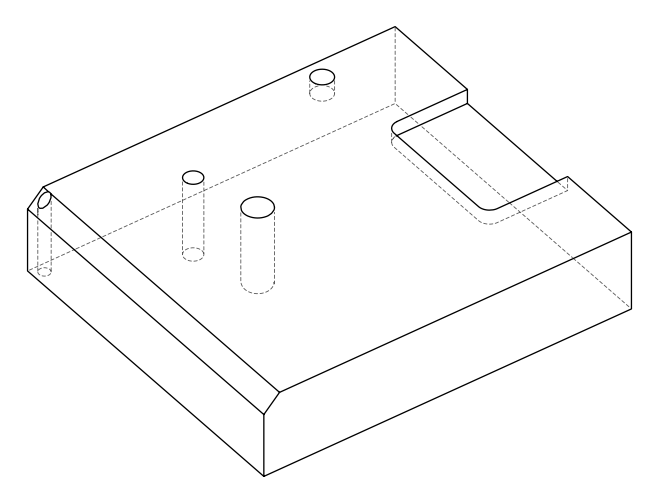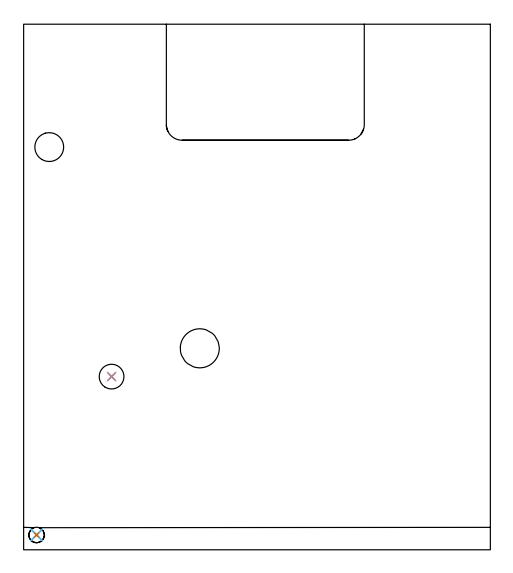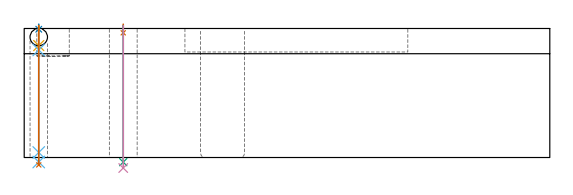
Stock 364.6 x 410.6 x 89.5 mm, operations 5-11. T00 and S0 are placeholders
(PLAN: 11 operations, 9 tool changes, 34.4 min)
(1 INDEXABLE_INSERT_DRILL_BLIND_HOLE_FROM_SOLID | STEP1POCKET | NXT0302_016 | 0.09 min | 7599 mm3)
(2 AREA_MILL | FG_CHAMFER_SURFACE | UGT0205_001 | 20.55 min | 55823 mm3)
(3 MILL_SLOT | SLOT_PARTIAL_RECTANGULAR | UGT0201_106 | Follow Part, ap 6, ae 75% | 7.96 min | 227283 mm3)
(4 MILL_THROUGH_HOLE_FROM_SOLID_MATERIAL | STEP1HOLE | NXT0201_007 | Circular | 4.02 min | 65084 mm3)
(5 SPOT_DRILL | STEP1HOLE_1 | NXT0321_9005460120000 | 0.05 min | 195 mm3)
(6 SPOT_DRILL_1 | STEP1HOLE_2 | NXT0321_9005460120000 | 0.03 min | 0 mm3)
(7 DRILL_THROUGH_HOLE_INTO_CENTER | STEP1HOLE_1 | NXT0301_065 | 0.38 min | 6026 mm3)
(8 DRILL_TO_ENLARGE_THROUGH_HOLE | STEP1HOLE_1 | UGT0301_260 | 0.4 min | 19927 mm3)
(9 DRILL_BLIND_HOLE_INTO_CENTER | STEP1HOLE_2 | UGT0301_198 | 0.06 min | 207 mm3)
(10 GUN_DRILL_THROUGH_HOLE | STEP1HOLE_2 | UGT0307_003 | 0.44 min | 3016 mm3)
(11 DRILL_TO_ENLARGE_THROUGH_HOLE_1 | STEP1HOLE_2 | UGT0301_230 | 0.39 min | 6374 mm3)
(TOOL NXT0302_016 | Index. Insert Drill 22.5mm [880-D2250L25-03] | D22.5 PA176 FL68 Z2)
(TOOL UGT0205_001 | Chamfer Mill 20 x 3 x 45 deg. | D20 FL50 Z2)
(TOOL UGT0201_106 | End Mill 24 mm | D24 FL25 Z2)
(TOOL NXT0201_007 | ENDMILL 25mm [R216.25-25050GCK54P 1620] | D25 R3 FL54 Z5)
(TOOL NXT0321_9005460120000 | NC Spot Drill, 142deg, 12mm, Carbide, Uncoated | D12 PA142 FL30 Z2)
(TOOL NXT0301_065 | Carbide Drill 9.4mm [860.1-0940-075A1-MM 2214] | D9.4 PA140 FL98 Z2)
(TOOL UGT0301_260 | Twist Drill 19.3 mm | D19.3 PA118 FL140 Z2)
(TOOL UGT0301_198 | Twist Drill 7.9 mm | D7.9 PA118 FL73 Z2)
(TOOL UGT0307_003 | Gun Drill 7 mm | D7 PA130 FL24 Z1)
(TOOL UGT0301_230 | Twist Drill 12.1 mm | D12.1 PA118 FL98 Z2)
(OP 5 SPOT_DRILL)
G17 G21 G94 G90
T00 M6
G54
G17 G0 G90 X68.7 Y135.3 S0 M3
G43 Z99.5 H0
G94 G81 G98 Z86.5 F250. R92.5
G80
M5
M2
(OP 6 SPOT_DRILL_1)
G17 G21 G94 G90
T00 M6
G54
G17 G0 G90 X10.1 Y11.6 S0 M3
G43 Z99.5 H0
G94 G81 G98 Z88.979 F250. R92.5
G80
M5
M2
(OP 7 DRILL_THROUGH_HOLE_INTO_CENTER)
G17 G21 G94 G90
T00 M6
G54
G17 G0 G90 X68.7 Y135.3 S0 M3
G43 Z99.5 H1
G94 G73 G98 Z-3.211 F250. Q9.271 R91.5
G80
M5
M2
(OP 8 DRILL_TO_ENLARGE_THROUGH_HOLE)
G17 G21 G94 G90
T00 M6
G54
G17 G0 G90 X68.7 Y135.3 S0 M3
G43 Z99.5 H0
G94 G73 G98 Z-7.298 F250. Q16.133 R91.5
G80
M5
M2
(OP 9 DRILL_BLIND_HOLE_INTO_CENTER)
G17 G21 G94 G90
T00 M6
G54
G17 G0 G90 X10.1 Y11.6 S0 M3
G43 Z99.5 H0
G94 G81 G98 Z77.65 F250. R91.5
G80
M5
M2
(OP 10 GUN_DRILL_THROUGH_HOLE)
G17 G21 G94 G90
T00 M6
G54
G17 G0 G90 X10.1 Y11.6 M8
G43 Z99.5 H0
Z87.467
S716 M3
G94 G1 Z74.621 F125. M26
G4 X.084
Z3.5 F250.
G4 X.084
Z-3.132 F125.
G4 X.084
M5
M9
G0 Z87.467
Z99.5
M2
(OP 11 DRILL_TO_ENLARGE_THROUGH_HOLE_1)
G17 G21 G94 G90
T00 M6
G54
G17 G0 G90 X10.1 Y11.6 S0 M3
G43 Z99.5 H0
G94 G73 G98 Z-5.135 F250. Q11.829 R91.5
G80
M5
M2
